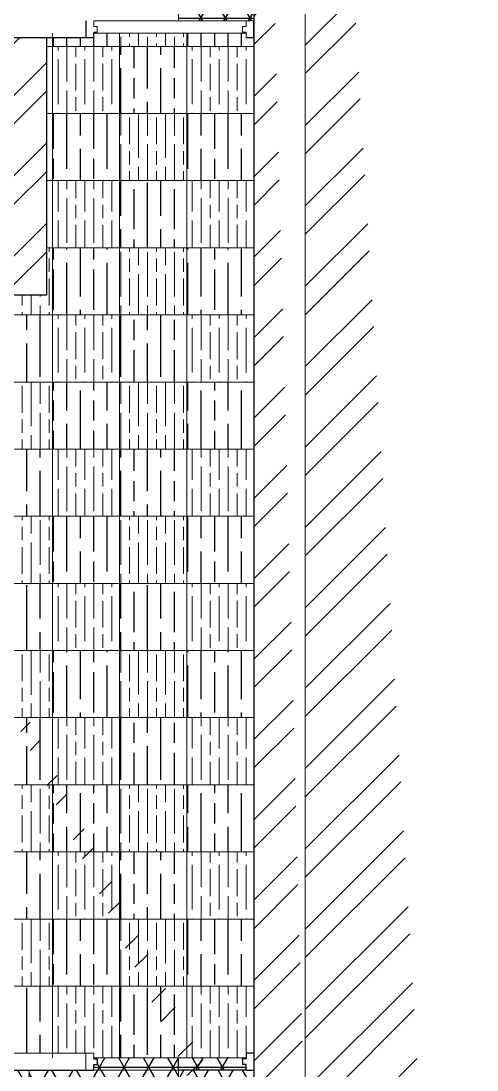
# Model space of a CAD drawing. Header units: millimetres. Extents: x 86441 to 190201, y 16532 to 98188.
# Drawn here: x 174394 to 176431, y 28943 to 33631 of the extents above; entities that cross this region are included whole.
import ezdxf

# ---------------------------------------------------------------- set-up
doc = ezdxf.new("R2010")
doc.units = ezdxf.units.MM
doc.header["$LTSCALE"] = 0.1
doc.layers.add('COLUMN', color=1, linetype='Continuous', lineweight=0)
pattern_1 = [(90, (64319.13, 0), (120, -7e-15), [200, -40]), (90, (64359.13, -40), (120, -7e-15), [120, -30, 60, -30]), (90, (64399.13, -100), (120, -7e-15), [200, -40])]
pattern_2 = [(90, (64319.13, 0), (180, -1e-14), [300, -60]), (90, (64379.13, -60), (180, -1e-14), [180, -45, 90, -45]), (90, (64439.13, -150), (180, -1e-14), [300, -60])]
pattern_3 = [(0, (64319.13, 0), (0, 95.25), []), (60, (64319.13, 0), (-82.48892, 47.625), []), (120, (64319.13, 0), (-82.48892, -47.625), [])]

msp = doc.modelspace()

# ---------------------------------------------------------------- hatches: boundary and pattern name
at = {"true_color": 0x004a5e, "transparency": 33554636}
h = msp.add_hatch(dxfattribs=at)
h.set_pattern_fill('NET3', color=138, scale=30)
h.set_pattern_definition([(0, (63452.88, 20880.74), (0, 95.25), []), (60, (63452.88, 20880.74), (-82.48892, 47.625), []), (120, (63452.88, 20880.74), (-82.48892, -47.625), [])])
h.paths.add_polyline_path([(175434, 34294.9), (175097.8, 34294.9), (175097.8, 33631.3), (175434, 33631.3)])
at = {"true_color": 0xffffff, "transparency": 33554610}
h = msp.add_hatch(dxfattribs=at)
h.set_pattern_fill('GOST_WOOD', scale=30)
h.set_pattern_definition(pattern_2)
h.paths.add_polyline_path([(174834, 33576.3), (174719, 33576.3), (174719, 33556.3), (174684, 33556.3), (174534, 33556.3), (174534, 33517.6), (174834, 33517.6)])
at = {"lineweight": 0, "true_color": 0x636466, "transparency": 33554687}
h = msp.add_hatch(dxfattribs=at)
h.set_pattern_fill('GOST_WOOD', color=251, scale=20)
h.set_pattern_definition(pattern_1)
h.paths.add_polyline_path([(175134, 33576.3), (174834, 33576.3), (174834, 33517.6), (175134, 33517.6)])
at = {"true_color": 0xffffff, "transparency": 33554610}
h = msp.add_hatch(dxfattribs=at)
h.set_pattern_fill('GOST_WOOD', scale=30)
h.set_pattern_definition(pattern_2)
h.paths.add_polyline_path([(175399, 33576.3), (175134, 33576.3), (175134, 33517.6), (175434, 33517.6), (175434, 33556.3), (175399, 33556.3)])
at = {"lineweight": 0, "true_color": 0x636466, "transparency": 33554687}
h = msp.add_hatch(dxfattribs=at)
h.set_pattern_fill('GOST_WOOD', color=251, scale=20)
h.set_pattern_definition(pattern_1)
h.paths.add_polyline_path([(174834, 33517.6), (174534, 33517.6), (174534, 33217.6), (174834, 33217.6)])
at = {"true_color": 0xffffff, "transparency": 33554610}
h = msp.add_hatch(dxfattribs=at)
h.set_pattern_fill('GOST_WOOD', scale=30)
h.set_pattern_definition(pattern_2)
h.paths.add_polyline_path([(175134, 33517.6), (174834, 33517.6), (174834, 33217.6), (175134, 33217.6)])
at = {"lineweight": 0, "true_color": 0x636466, "transparency": 33554687}
h = msp.add_hatch(dxfattribs=at)
h.set_pattern_fill('GOST_WOOD', color=251, scale=20)
h.set_pattern_definition(pattern_1)
h.paths.add_polyline_path([(175434, 33517.6), (175134, 33517.6), (175134, 33217.6), (175434, 33217.6)])
at = {"true_color": 0xffffff, "transparency": 33554610}
h = msp.add_hatch(dxfattribs=at)
h.set_pattern_fill('GOST_WOOD', scale=30)
h.set_pattern_definition(pattern_2)
h.paths.add_polyline_path([(174834, 33217.6), (174534, 33217.6), (174534, 32917.6), (174834, 32917.6)])
at = {"lineweight": 0, "true_color": 0x636466, "transparency": 33554687}
h = msp.add_hatch(dxfattribs=at)
h.set_pattern_fill('GOST_WOOD', color=251, scale=20)
h.set_pattern_definition(pattern_1)
h.paths.add_polyline_path([(175134, 33217.6), (174834, 33217.6), (174834, 32917.6), (175134, 32917.6)])
at = {"true_color": 0xffffff, "transparency": 33554610}
h = msp.add_hatch(dxfattribs=at)
h.set_pattern_fill('GOST_WOOD', scale=30)
h.set_pattern_definition(pattern_2)
h.paths.add_polyline_path([(175434, 33217.6), (175134, 33217.6), (175134, 32917.6), (175434, 32917.6)])
at = {"lineweight": 0, "true_color": 0x636466, "transparency": 33554687}
h = msp.add_hatch(dxfattribs=at)
h.set_pattern_fill('GOST_WOOD', color=251, scale=20)
h.set_pattern_definition(pattern_1)
h.paths.add_polyline_path([(174834, 32917.6), (174534, 32917.6), (174534, 32617.6), (174834, 32617.6)])
at = {"true_color": 0xffffff, "transparency": 33554610}
h = msp.add_hatch(dxfattribs=at)
h.set_pattern_fill('GOST_WOOD', scale=30)
h.set_pattern_definition(pattern_2)
h.paths.add_polyline_path([(175134, 32917.6), (174834, 32917.6), (174834, 32617.6), (175134, 32617.6)])
at = {"lineweight": 0, "true_color": 0x636466, "transparency": 33554687}
h = msp.add_hatch(dxfattribs=at)
h.set_pattern_fill('GOST_WOOD', color=251, scale=20)
h.set_pattern_definition(pattern_1)
h.paths.add_polyline_path([(175434, 32917.6), (175134, 32917.6), (175134, 32617.6), (175434, 32617.6)])
h = msp.add_hatch(dxfattribs=at)
h.set_pattern_fill('GOST_WOOD', color=251, scale=20)
h.set_pattern_definition(pattern_1)
h.paths.add_polyline_path([(174534, 32617.6), (174507, 32617.6), (174507, 32406.3), (174357, 32406.3), (174307, 32406.3), (174307, 32456.3), (174272, 32456.3), (174272, 32506.3), (174307, 32506.3), (174307, 32516.3), (174234, 32516.3), (174234, 32317.6), (174534, 32317.6)])
at = {"true_color": 0xffffff, "transparency": 33554610}
h = msp.add_hatch(dxfattribs=at)
h.set_pattern_fill('GOST_WOOD', scale=30)
h.set_pattern_definition(pattern_2)
h.paths.add_polyline_path([(174834, 32617.6), (174534, 32617.6), (174534, 32317.6), (174834, 32317.6)])
at = {"lineweight": 0, "true_color": 0x636466, "transparency": 33554687}
h = msp.add_hatch(dxfattribs=at)
h.set_pattern_fill('GOST_WOOD', color=251, scale=20)
h.set_pattern_definition(pattern_1)
h.paths.add_polyline_path([(175134, 32617.6), (174834, 32617.6), (174834, 32317.6), (175134, 32317.6)])
at = {"true_color": 0xffffff, "transparency": 33554610}
h = msp.add_hatch(dxfattribs=at)
h.set_pattern_fill('GOST_WOOD', scale=30)
h.set_pattern_definition(pattern_2)
h.paths.add_polyline_path([(175434, 32617.6), (175134, 32617.6), (175134, 32317.6), (175434, 32317.6)])
h = msp.add_hatch(dxfattribs=at)
h.set_pattern_fill('GOST_WOOD', scale=30)
h.set_pattern_definition(pattern_2)
h.paths.add_polyline_path([(174534, 32317.6), (174234, 32317.6), (174234, 32017.6), (174534, 32017.6)])
at = {"lineweight": 0, "true_color": 0x636466, "transparency": 33554687}
h = msp.add_hatch(dxfattribs=at)
h.set_pattern_fill('GOST_WOOD', color=251, scale=20)
h.set_pattern_definition(pattern_1)
h.paths.add_polyline_path([(174834, 32317.6), (174534, 32317.6), (174534, 32017.6), (174834, 32017.6)])
at = {"true_color": 0xffffff, "transparency": 33554610}
h = msp.add_hatch(dxfattribs=at)
h.set_pattern_fill('GOST_WOOD', scale=30)
h.set_pattern_definition(pattern_2)
h.paths.add_polyline_path([(175134, 32317.6), (174834, 32317.6), (174834, 32017.6), (175134, 32017.6)])
at = {"lineweight": 0, "true_color": 0x636466, "transparency": 33554687}
h = msp.add_hatch(dxfattribs=at)
h.set_pattern_fill('GOST_WOOD', color=251, scale=20)
h.set_pattern_definition(pattern_1)
h.paths.add_polyline_path([(175434, 32317.6), (175134, 32317.6), (175134, 32017.6), (175434, 32017.6)])
h = msp.add_hatch(dxfattribs=at)
h.set_pattern_fill('GOST_WOOD', color=251, scale=20)
h.set_pattern_definition(pattern_1)
h.paths.add_polyline_path([(174534, 32017.6), (174234, 32017.6), (174234, 31717.6), (174534, 31717.6)])
at = {"true_color": 0xffffff, "transparency": 33554610}
h = msp.add_hatch(dxfattribs=at)
h.set_pattern_fill('GOST_WOOD', scale=30)
h.set_pattern_definition(pattern_2)
h.paths.add_polyline_path([(174834, 32017.6), (174534, 32017.6), (174534, 31717.6), (174834, 31717.6)])
at = {"lineweight": 0, "true_color": 0x636466, "transparency": 33554687}
h = msp.add_hatch(dxfattribs=at)
h.set_pattern_fill('GOST_WOOD', color=251, scale=20)
h.set_pattern_definition(pattern_1)
h.paths.add_polyline_path([(175134, 32017.6), (174834, 32017.6), (174834, 31717.6), (175134, 31717.6)])
at = {"true_color": 0xffffff, "transparency": 33554610}
h = msp.add_hatch(dxfattribs=at)
h.set_pattern_fill('GOST_WOOD', scale=30)
h.set_pattern_definition(pattern_2)
h.paths.add_polyline_path([(175434, 32017.6), (175134, 32017.6), (175134, 31717.6), (175434, 31717.6)])
h = msp.add_hatch(dxfattribs=at)
h.set_pattern_fill('GOST_WOOD', scale=30)
h.set_pattern_definition(pattern_2)
h.paths.add_polyline_path([(174534, 31717.6), (174234, 31717.6), (174234, 31417.6), (174534, 31417.6)])
at = {"lineweight": 0, "true_color": 0x636466, "transparency": 33554687}
h = msp.add_hatch(dxfattribs=at)
h.set_pattern_fill('GOST_WOOD', color=251, scale=20)
h.set_pattern_definition(pattern_1)
h.paths.add_polyline_path([(174834, 31717.6), (174534, 31717.6), (174534, 31417.6), (174834, 31417.6)])
at = {"true_color": 0xffffff, "transparency": 33554610}
h = msp.add_hatch(dxfattribs=at)
h.set_pattern_fill('GOST_WOOD', scale=30)
h.set_pattern_definition(pattern_2)
h.paths.add_polyline_path([(175134, 31717.6), (174834, 31717.6), (174834, 31417.6), (175134, 31417.6)])
at = {"lineweight": 0, "true_color": 0x636466, "transparency": 33554687}
h = msp.add_hatch(dxfattribs=at)
h.set_pattern_fill('GOST_WOOD', color=251, scale=20)
h.set_pattern_definition(pattern_1)
h.paths.add_polyline_path([(175434, 31717.6), (175134, 31717.6), (175134, 31417.6), (175434, 31417.6)])
h = msp.add_hatch(dxfattribs=at)
h.set_pattern_fill('GOST_WOOD', color=251, scale=20)
h.set_pattern_definition(pattern_1)
h.paths.add_polyline_path([(174534, 31417.6), (174234, 31417.6), (174234, 31117.6), (174534, 31117.6)])
at = {"true_color": 0xffffff, "transparency": 33554610}
h = msp.add_hatch(dxfattribs=at)
h.set_pattern_fill('GOST_WOOD', scale=30)
h.set_pattern_definition(pattern_2)
h.paths.add_polyline_path([(174834, 31417.6), (174534, 31417.6), (174534, 31117.6), (174834, 31117.6)])
at = {"lineweight": 0, "true_color": 0x636466, "transparency": 33554687}
h = msp.add_hatch(dxfattribs=at)
h.set_pattern_fill('GOST_WOOD', color=251, scale=20)
h.set_pattern_definition(pattern_1)
h.paths.add_polyline_path([(175134, 31417.6), (174834, 31417.6), (174834, 31117.6), (175134, 31117.6)])
at = {"true_color": 0xffffff, "transparency": 33554610}
h = msp.add_hatch(dxfattribs=at)
h.set_pattern_fill('GOST_WOOD', scale=30)
h.set_pattern_definition(pattern_2)
h.paths.add_polyline_path([(175434, 31417.6), (175134, 31417.6), (175134, 31117.6), (175434, 31117.6)])
h = msp.add_hatch(dxfattribs=at)
h.set_pattern_fill('GOST_WOOD', scale=30)
h.set_pattern_definition(pattern_2)
h.paths.add_polyline_path([(174534, 31117.6), (174234, 31117.6), (174234, 30817.6), (174534, 30817.6)])
at = {"lineweight": 0, "true_color": 0x636466, "transparency": 33554687}
h = msp.add_hatch(dxfattribs=at)
h.set_pattern_fill('GOST_WOOD', color=251, scale=20)
h.set_pattern_definition(pattern_1)
h.paths.add_polyline_path([(174834, 31117.6), (174534, 31117.6), (174534, 30817.6), (174834, 30817.6)])
at = {"true_color": 0xffffff, "transparency": 33554610}
h = msp.add_hatch(dxfattribs=at)
h.set_pattern_fill('GOST_WOOD', scale=30)
h.set_pattern_definition(pattern_2)
h.paths.add_polyline_path([(175134, 31117.6), (174834, 31117.6), (174834, 30817.6), (175134, 30817.6)])
at = {"lineweight": 0, "true_color": 0x636466, "transparency": 33554687}
h = msp.add_hatch(dxfattribs=at)
h.set_pattern_fill('GOST_WOOD', color=251, scale=20)
h.set_pattern_definition(pattern_1)
h.paths.add_polyline_path([(175434, 31117.6), (175134, 31117.6), (175134, 30817.6), (175434, 30817.6)])
h = msp.add_hatch(dxfattribs=at)
h.set_pattern_fill('GOST_WOOD', color=251, scale=20)
h.set_pattern_definition(pattern_1)
h.paths.add_polyline_path([(174534, 30817.6), (174234, 30817.6), (174234, 30517.6), (174534, 30517.6)])
at = {"true_color": 0xffffff, "transparency": 33554610}
h = msp.add_hatch(dxfattribs=at)
h.set_pattern_fill('GOST_WOOD', scale=30)
h.set_pattern_definition(pattern_2)
h.paths.add_polyline_path([(174834, 30817.6), (174534, 30817.6), (174534, 30517.6), (174834, 30517.6)])
at = {"lineweight": 0, "true_color": 0x636466, "transparency": 33554687}
h = msp.add_hatch(dxfattribs=at)
h.set_pattern_fill('GOST_WOOD', color=251, scale=20)
h.set_pattern_definition(pattern_1)
h.paths.add_polyline_path([(175134, 30817.6), (174834, 30817.6), (174834, 30517.6), (175134, 30517.6)])
at = {"true_color": 0xffffff, "transparency": 33554610}
h = msp.add_hatch(dxfattribs=at)
h.set_pattern_fill('GOST_WOOD', scale=30)
h.set_pattern_definition(pattern_2)
h.paths.add_polyline_path([(175434, 30817.6), (175134, 30817.6), (175134, 30517.6), (175434, 30517.6)])
h = msp.add_hatch(dxfattribs=at)
h.set_pattern_fill('GOST_WOOD', scale=30)
h.set_pattern_definition(pattern_2)
h.paths.add_polyline_path([(174534, 30517.6), (174234, 30517.6), (174234, 30217.6), (174534, 30217.6)])
at = {"lineweight": 0, "true_color": 0x636466, "transparency": 33554687}
h = msp.add_hatch(dxfattribs=at)
h.set_pattern_fill('GOST_WOOD', color=251, scale=20)
h.set_pattern_definition(pattern_1)
h.paths.add_polyline_path([(174834, 30517.6), (174534, 30517.6), (174534, 30217.6), (174834, 30217.6)])
at = {"true_color": 0xffffff, "transparency": 33554610}
h = msp.add_hatch(dxfattribs=at)
h.set_pattern_fill('GOST_WOOD', scale=30)
h.set_pattern_definition(pattern_2)
h.paths.add_polyline_path([(175134, 30517.6), (174834, 30517.6), (174834, 30217.6), (175134, 30217.6)])
at = {"lineweight": 0, "true_color": 0x636466, "transparency": 33554687}
h = msp.add_hatch(dxfattribs=at)
h.set_pattern_fill('GOST_WOOD', color=251, scale=20)
h.set_pattern_definition(pattern_1)
h.paths.add_polyline_path([(175434, 30517.6), (175134, 30517.6), (175134, 30217.6), (175434, 30217.6)])
h = msp.add_hatch(dxfattribs=at)
h.set_pattern_fill('GOST_WOOD', color=251, scale=20)
h.set_pattern_definition(pattern_1)
h.paths.add_polyline_path([(174534, 30217.6), (174234, 30217.6), (174234, 29917.6), (174534, 29917.6)])
at = {"true_color": 0xffffff, "transparency": 33554610}
h = msp.add_hatch(dxfattribs=at)
h.set_pattern_fill('GOST_WOOD', scale=30)
h.set_pattern_definition(pattern_2)
h.paths.add_polyline_path([(174834, 30217.6), (174534, 30217.6), (174534, 29917.6), (174834, 29917.6)])
at = {"lineweight": 0, "true_color": 0x636466, "transparency": 33554687}
h = msp.add_hatch(dxfattribs=at)
h.set_pattern_fill('GOST_WOOD', color=251, scale=20)
h.set_pattern_definition(pattern_1)
h.paths.add_polyline_path([(175134, 30217.6), (174834, 30217.6), (174834, 29917.6), (175134, 29917.6)])
at = {"true_color": 0xffffff, "transparency": 33554610}
h = msp.add_hatch(dxfattribs=at)
h.set_pattern_fill('GOST_WOOD', scale=30)
h.set_pattern_definition(pattern_2)
h.paths.add_polyline_path([(175434, 30217.6), (175134, 30217.6), (175134, 29917.6), (175434, 29917.6)])
h = msp.add_hatch(dxfattribs=at)
h.set_pattern_fill('GOST_WOOD', scale=30)
h.set_pattern_definition(pattern_2)
h.paths.add_polyline_path([(174534, 29917.6), (174234, 29917.6), (174234, 29617.6), (174534, 29617.6)])
at = {"lineweight": 0, "true_color": 0x636466, "transparency": 33554687}
h = msp.add_hatch(dxfattribs=at)
h.set_pattern_fill('GOST_WOOD', color=251, scale=20)
h.set_pattern_definition(pattern_1)
h.paths.add_polyline_path([(174834, 29917.6), (174534, 29917.6), (174534, 29617.6), (174834, 29617.6)])
at = {"true_color": 0xffffff, "transparency": 33554610}
h = msp.add_hatch(dxfattribs=at)
h.set_pattern_fill('GOST_WOOD', scale=30)
h.set_pattern_definition(pattern_2)
h.paths.add_polyline_path([(175134, 29917.6), (174834, 29917.6), (174834, 29617.6), (175134, 29617.6)])
at = {"lineweight": 0, "true_color": 0x636466, "transparency": 33554687}
h = msp.add_hatch(dxfattribs=at)
h.set_pattern_fill('GOST_WOOD', color=251, scale=20)
h.set_pattern_definition(pattern_1)
h.paths.add_polyline_path([(175434, 29917.6), (175134, 29917.6), (175134, 29617.6), (175434, 29617.6)])
h = msp.add_hatch(dxfattribs=at)
h.set_pattern_fill('GOST_WOOD', color=251, scale=20)
h.set_pattern_definition(pattern_1)
h.paths.add_polyline_path([(174534, 29617.6), (174234, 29617.6), (174234, 29317.6), (174534, 29317.6)])
at = {"true_color": 0xffffff, "transparency": 33554610}
h = msp.add_hatch(dxfattribs=at)
h.set_pattern_fill('GOST_WOOD', scale=30)
h.set_pattern_definition(pattern_2)
h.paths.add_polyline_path([(174834, 29617.6), (174534, 29617.6), (174534, 29317.6), (174834, 29317.6)])
at = {"lineweight": 0, "true_color": 0x636466, "transparency": 33554687}
h = msp.add_hatch(dxfattribs=at)
h.set_pattern_fill('GOST_WOOD', color=251, scale=20)
h.set_pattern_definition(pattern_1)
h.paths.add_polyline_path([(175134, 29617.6), (174834, 29617.6), (174834, 29317.6), (175134, 29317.6)])
at = {"true_color": 0xffffff, "transparency": 33554610}
h = msp.add_hatch(dxfattribs=at)
h.set_pattern_fill('GOST_WOOD', scale=30)
h.set_pattern_definition(pattern_2)
h.paths.add_polyline_path([(175434, 29617.6), (175134, 29617.6), (175134, 29317.6), (175434, 29317.6)])
h = msp.add_hatch(dxfattribs=at)
h.set_pattern_fill('GOST_WOOD', scale=30)
h.set_pattern_definition(pattern_2)
h.paths.add_polyline_path([(174534, 29317.6), (174234, 29317.6), (174234, 29017.6), (174534, 29017.6)])
at = {"lineweight": 0, "true_color": 0x636466, "transparency": 33554687}
h = msp.add_hatch(dxfattribs=at)
h.set_pattern_fill('GOST_WOOD', color=251, scale=20)
h.set_pattern_definition(pattern_1)
h.paths.add_polyline_path([(174834, 29317.6), (174534, 29317.6), (174534, 29017.6), (174719, 29017.6), (174719, 28997.6), (174834, 28997.6)])
at = {"true_color": 0xffffff, "transparency": 33554610}
h = msp.add_hatch(dxfattribs=at)
h.set_pattern_fill('GOST_WOOD', scale=30)
h.set_pattern_definition(pattern_2)
h.paths.add_polyline_path([(175134, 29317.6), (174834, 29317.6), (174834, 28997.6), (175098, 28997.6), (175134, 28997.6)])
at = {"lineweight": 0, "true_color": 0x636466, "transparency": 33554687}
h = msp.add_hatch(dxfattribs=at)
h.set_pattern_fill('GOST_WOOD', color=251, scale=20)
h.set_pattern_definition(pattern_1)
h.paths.add_polyline_path([(175434, 29317.6), (175134, 29317.6), (175134, 28997.6), (175399, 28997.6), (175399, 29017.6), (175434, 29017.6)])
at = {"true_color": 0x004a5e, "transparency": 33554572}
h = msp.add_hatch(dxfattribs=at)
h.set_pattern_fill('NET3', color=138, scale=30)
h.set_pattern_definition(pattern_3)
h.paths.add_polyline_path([(175098, 28997.6), (174719, 28997.6), (174719, 28992.6), (174734, 28992.6), (174734, 28967.6), (174719, 28967.6), (174719, 28942.6), (175098, 28942.6)])
h = msp.add_hatch(dxfattribs=at)
h.set_pattern_fill('NET3', color=138, scale=30)
h.set_pattern_definition(pattern_3)
h.paths.add_polyline_path([(175384, 28992.6), (175399, 28992.6), (175399, 28997.6), (175098, 28997.6), (175098, 28943.4), (175399, 28943.2), (175399, 28967.6), (175384, 28967.6)])
h = msp.add_hatch(dxfattribs=at)
h.set_pattern_fill('NET3', color=138, scale=30)
h.set_pattern_definition([(0, (62118.26, 15929.65), (0, 95.25), []), (60, (62118.26, 15929.65), (-82.48892, 47.625), []), (120, (62118.26, 15929.65), (-82.48892, -47.625), [])])
h.paths.add_polyline_path([(174430.5, 28942.6), (173763.2, 28942.6), (173763.2, 28680.2), (174430.5, 28680.2)])
h = msp.add_hatch(dxfattribs=at)
h.set_pattern_fill('NET3', color=138, scale=30)
h.set_pattern_definition(pattern_3)
h.paths.add_polyline_path([(175097.8, 28942.6), (174430.5, 28942.6), (174430.5, 28680.2), (175097.8, 28680.2)])
h = msp.add_hatch(dxfattribs=at)
h.set_pattern_fill('NET3', color=138, scale=30)
h.set_pattern_definition([(0, (63452.88, 15929.65), (0, 95.25), []), (60, (63452.88, 15929.65), (-82.48892, 47.625), []), (120, (63452.88, 15929.65), (-82.48892, -47.625), [])])
h.paths.add_polyline_path([(175434, 28942.6), (175097.8, 28942.6), (175097.8, 28680.2), (175434, 28680.2)])
at = {"layer": 'COLUMN', "lineweight": 9, "true_color": 0x636466, "transparency": 33554687}
h = msp.add_hatch(dxfattribs=at)
h.set_pattern_fill('STEEL', color=251, scale=80)
h.set_pattern_definition([(45, (64319.13, 0), (-179.6051, 179.6051), []), (45, (64319.13, 127), (-179.6051, 179.6051), [])])
h.paths.add_polyline_path([(164595.2, 27066.5), (164255.7, 27066.5), (164255.7, 26916.5), (164595.2, 26916.5)])
h.paths.add_polyline_path([(174507, 33556.3), (174357, 33556.3), (174357, 32406.3), (174507, 32406.3)], flags=17)
h.paths.add_polyline_path([(173607, 32556.3), (172557, 32556.3), (172557, 32406.3), (173607, 32406.3)], flags=17)
h.paths.add_polyline_path([(165970.7, 28907.5), (163243.7, 28907.5), (163243.7, 28757.5), (165970.7, 28757.5)])
h.paths.add_polyline_path([(164255.7, 26699.5), (164255.7, 26959.9), (164105.7, 26959.9), (164105.7, 26699.5), (164105.7, 25765.5), (164255.7, 25765.5)])
h.paths.add_polyline_path([(165495.2, 26965.5), (165345.2, 26965.5), (165345.2, 25765.5), (165495.2, 25765.5), (165495.2, 26266)])
h.paths.add_polyline_path([(164105.7, 26857.5), (163655.7, 26857.5), (163655.7, 26707.5), (164105.7, 26707.5)])
h.paths.add_polyline_path([(164255.7, 27857.5), (164105.7, 27857.5), (164105.7, 27472), (164255.7, 27472)])
h.paths.add_polyline_path([(164105.7, 27857.5), (162455.7, 27857.5), (162455.7, 27707.5), (164105.7, 27707.5)])
h.paths.add_polyline_path([(162905.7, 27707.5), (162755.7, 27707.5), (162755.7, 26707.5), (162905.7, 26707.5), (162905.7, 26857.5)])
h.paths.add_polyline_path([(166737.7, 27066.5), (166584.7, 27066.5), (166245.2, 27066.5), (166245.2, 26916.5), (166584.7, 26916.5), (166737.7, 26916.5)], flags=17)
h.paths.add_polyline_path([(157391.7, 26699.5), (153621.7, 26699.5), (153621.7, 26469.5), (157391.7, 26469.5)])
h.paths.add_polyline_path([(161253.7, 26699.5), (160954.7, 26699.5), (160954.7, 26469.5), (161253.7, 26469.5)])
h.paths.add_polyline_path([(158065.7, 26699.5), (157693.7, 26699.5), (157693.7, 26469.5), (158065.7, 26469.5)])
h.paths.add_polyline_path([(166584.7, 25765.5), (166309.8, 25765.5), (166309.8, 25535.5), (166584.7, 25535.5)])
h.paths.add_polyline_path([(165770.1, 25765.5), (165070.3, 25765.5), (165070.3, 25535.5), (165770.1, 25535.5)])
h.paths.add_polyline_path([(164524.9, 25765.5), (161555.7, 25765.5), (161555.7, 25535.5), (164524.9, 25535.5)])
h.paths.add_polyline_path([(166200.7, 28757.5), (165970.7, 28757.5), (165970.7, 28041.5), (166737.7, 28041.5), (166737.7, 26768.5), (166967.7, 26768.5), (166967.7, 28271.5), (166200.7, 28271.5)])
h.paths.add_polyline_path([(166200.7, 31999.5), (165970.7, 31999.5), (165970.7, 31646.5), (166200.7, 31646.5)])
h.paths.add_polyline_path([(166200.7, 37176.5), (165970.7, 37176.5), (165206.7, 37176.5), (165206.7, 36946.5), (165970.7, 36946.5), (165970.7, 34888.5), (166200.7, 34888.5)])
h.paths.add_polyline_path([(162317.7, 37176.5), (161555.7, 37176.5), (161555.7, 36946.5), (162317.7, 36946.5)])
h.paths.add_polyline_path([(158065.7, 37176.5), (157693.7, 37176.5), (157693.7, 36946.5), (158065.7, 36946.5)])
h.paths.add_polyline_path([(161253.7, 37176.5), (160954.7, 37176.5), (160954.7, 36946.5), (161253.7, 36946.5)])
h.paths.add_polyline_path([(157391.7, 37176.5), (153621.7, 37176.5), (153621.7, 36946.5), (157391.7, 36946.5)])
edge = h.paths.add_edge_path()
edge.add_line((176201, 27026.6), (176431, 27026.6))
edge.add_line((176204.2, 28299.9), (176201, 27021.1))
edge.add_line((176431, 28531.6), (176431, 27026.6))
edge.add_line((175664, 28531.6), (176431, 28531.6))
edge.add_line((175434.1, 28301.6), (176204.2, 28299.9))
edge.add_line((175664, 37436.6), (175664, 28531.6))
edge.add_line((175434.1, 37206.6), (175434.1, 28301.6))
edge.add_line((171019, 37436.6), (175664, 37436.6))
edge.add_line((171019, 37206.6), (175434.1, 37206.6))
edge.add_line((171019, 37436.6), (171019, 37206.6))
h.paths.add_polyline_path([(176048, 26025.6), (176048, 25795.6), (171019, 25795.6), (171019, 26025.6)])

# ---------------------------------------------------------------- linework, layer by layer
at = {"color": 18, "lineweight": 0, "true_color": 0x000000, "transparency": 33554687}
for p, q in [((175664, 37436.6), (175664, 28531.6)), ((174719, 28997.6), (175399, 28997.6))]:
    msp.add_line(p, q, dxfattribs=at)
at = {"color": 18, "true_color": 0x000000, "transparency": 33554687}
msp.add_line((175434.1, 37206.6), (175434.1, 28301.6), dxfattribs=at)
at = {"transparency": 33554687}
for p, q in [((174684, 33631.3), (174684, 33556.3)), ((175434, 33556.3), (175434, 33631.3)), ((174507, 33556.3), (174507, 32406.3)), ((175434, 29017.6), (175434, 28942.6))]:
    msp.add_line(p, q, dxfattribs=at)
at = {"color": 25, "lineweight": 0, "transparency": 33554687}
for p, q in [((174684, 33556.3), (174684, 33631.3)), ((174719, 33631.3), (174719, 33606.3)), ((175399, 33631.3), (175399, 33606.3)), ((175399, 33631.3), (175434, 33631.3)), ((174719, 33606.3), (174734, 33606.3)), ((174719, 33556.3), (174719, 33581.3)), ((174719, 33581.3), (174734, 33581.3)), ((174719, 33576.3), (175399, 33576.3)), ((174734, 33581.3), (174734, 33606.3)), ((175399, 33606.3), (175384, 33606.3)), ((175384, 33581.3), (175384, 33606.3)), ((175399, 33581.3), (175384, 33581.3)), ((175399, 33556.3), (175399, 33581.3)), ((174684, 33556.3), (174719, 33556.3)), ((175434, 33556.3), (175399, 33556.3)), ((174684, 29017.6), (174684, 28942.6)), ((174684, 29017.6), (174719, 29017.6)), ((174719, 29017.6), (174719, 29017.6)), ((174719, 29017.6), (174719, 28992.6)), ((174719, 28997.6), (175399, 28997.6)), ((174719, 28992.6), (174734, 28992.6)), ((174734, 28992.6), (174734, 28967.6)), ((174719, 28942.6), (174684, 28942.6)), ((174734, 28967.6), (174719, 28967.6)), ((174719, 28967.6), (174719, 28942.6))]:
    msp.add_line(p, q, dxfattribs=at)
at = {"color": 25, "lineweight": 9, "transparency": 33554687}
for p, q in [((174719, 33631.3), (175399, 33631.3)), ((174719, 29017.6), (172482, 29017.6)), ((174684, 28942.6), (172482, 28942.6))]:
    msp.add_line(p, q, dxfattribs=at)
at = {"color": 251, "lineweight": 0, "true_color": 0x636466, "transparency": 33554687}
for p, q in [((174534, 33576.3), (174534, 28997.6)), ((174834, 33576.3), (174834, 28997.6)), ((175134, 33576.3), (175134, 28997.6)), ((175434, 33517.6), (174507, 33517.6)), ((175434, 33217.6), (174507, 33217.6)), ((175434, 32917.6), (174507, 32917.6)), ((175434, 32617.6), (174507, 32617.6)), ((175434, 32317.6), (172557, 32317.6)), ((175434, 32017.6), (172557, 32017.6)), ((175434, 31717.6), (172557, 31717.6)), ((175434, 31417.6), (172557, 31417.6)), ((175434, 31117.6), (172557, 31117.6)), ((175434, 30817.6), (172557, 30817.6)), ((175434, 30517.6), (172557, 30517.6)), ((175434, 30217.6), (172557, 30217.6)), ((175434, 29917.6), (172557, 29917.6)), ((175434, 29617.6), (172557, 29617.6)), ((175434, 29317.6), (172557, 29317.6))]:
    msp.add_line(p, q, dxfattribs=at)
at = {"color": 25, "transparency": 33554687}
msp.add_line((174719, 33556.3), (172482, 33556.3), dxfattribs=at)
at = {"color": 7, "true_color": 0xffffff, "transparency": 33554687}
for p, q in [((174719, 33556.3), (174719, 33556.3)), ((175434, 33556.3), (175399, 33556.3)), ((175399, 33556.3), (175399, 33556.3)), ((174507, 32406.3), (174357, 32406.3)), ((174719, 28992.6), (174734, 28992.6)), ((174734, 28992.6), (174734, 28967.6)), ((175098, 28943.2), (175098, 28997.6)), ((175399, 28992.6), (175384, 28992.6)), ((175384, 28992.6), (175384, 28967.6)), ((175399, 29017.6), (175399, 29017.6)), ((175399, 29017.6), (175399, 28992.6)), ((175434, 29017.6), (175399, 29017.6)), ((172482, 28942.6), (174684, 28942.6)), ((174684, 28942.6), (174719, 28942.6)), ((174719, 28942.6), (174719, 28967.6)), ((174719, 28967.6), (174734, 28967.6)), ((175399, 28967.6), (175384, 28967.6)), ((175399, 28942.6), (175399, 28967.6)), ((175399, 28942.6), (175434, 28942.6))]:
    msp.add_line(p, q, dxfattribs=at)
at = {"color": 18, "lineweight": 9, "true_color": 0x000000, "transparency": 33554687}
msp.add_lwpolyline([(175097.8, 33631.3), (175434, 33631.3), (175434, 34294.9), (175097.8, 34294.9)], close=True, dxfattribs=at)
at = {"color": 18, "lineweight": 0, "true_color": 0x000000, "transparency": 33554687}
for points in [[(174507, 32406.3), (174507, 33556.3)], [(174719, 28997.6), (175098, 28997.6), (175098, 28942.6), (174719, 28942.6), (174719, 28967.6), (174734, 28967.6), (174734, 28992.6), (174719, 28992.6), (174719, 28997.6)], [(175098, 28997.6), (175399, 28997.6), (175399, 28992.6), (175384, 28992.6), (175384, 28967.6), (175399, 28967.6), (175399, 28943.2), (175098, 28943.4), (175098, 28997.6)]]:
    msp.add_lwpolyline(points, dxfattribs=at)
at = {"color": 7, "true_color": 0xffffff, "transparency": 33554687}
msp.add_lwpolyline([(174719, 28997.6), (174719, 28997.6), (174719, 28992.6), (174719, 28992.6)], close=True, dxfattribs=at)
at = {"color": 18, "lineweight": 0, "true_color": 0x000000, "transparency": 33554687}
for points in [[(173763.2, 28680.2), (174430.5, 28680.2), (174430.5, 28942.6), (173763.2, 28942.6)], [(174430.5, 28680.2), (175097.8, 28680.2), (175097.8, 28942.6), (174430.5, 28942.6)], [(175097.8, 28680.2), (175434, 28680.2), (175434, 28942.6), (175097.8, 28942.6)]]:
    msp.add_lwpolyline(points, close=True, dxfattribs=at)

doc.saveas('drawing.dxf')
